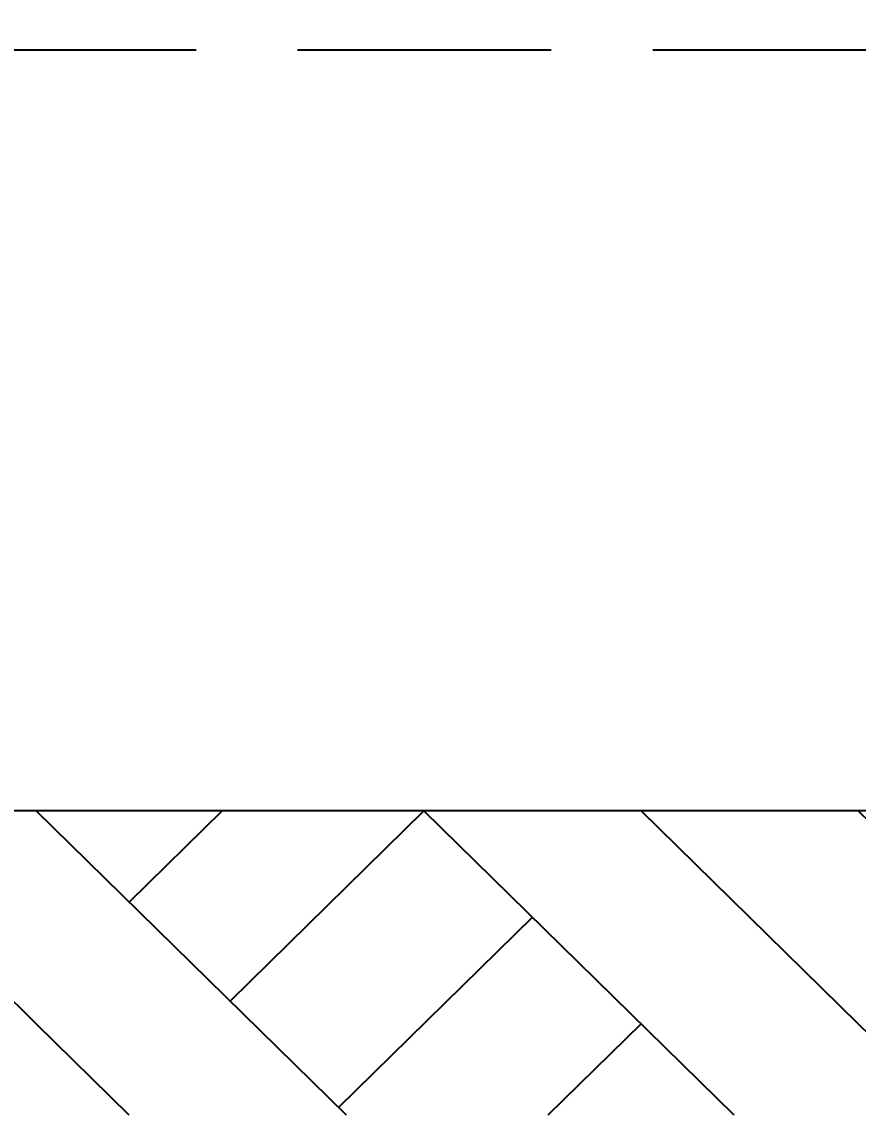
# Model space of a CAD drawing. Extents: x 220580 to 2027826, y -309201 to 71987.
# Drawn here: x 1064220.5 to 1064550.3, y -178096.4 to -177665.3 of the extents above; entities that cross this region are included whole.
import ezdxf

# ---------------------------------------------------------------- set-up
doc = ezdxf.new("R2010")
doc.units = 0
doc.linetypes.add('DASH', pattern=[0.35, 0.25, -0.1])
doc.linetypes.add('ZN-DOT', pattern=[0.25, 0, -0.25])
for name, color, linetype in [('!ZN6-层高线-8', 8, 'ZN-DOT'), ('20剖面图$0$A-HATCH-1', 252, 'Continuous'), ('20剖面图$0$A-SFCE', 30, 'Continuous'), ('DIM', 173, 'Continuous')]:
    doc.layers.add(name, color=color, linetype=linetype)
doc.styles.add('DHTEXT-1', font='ROMANS.shx', dxfattribs={"width": 0.7, "bigfont": 'CHINESE.shx'})
doc.dimstyles.new('ZN3', dxfattribs={"dimscale": 3, "dimtxt": 2.5, "dimasz": 1.5, "dimexe": 1, "dimexo": 2, "dimgap": 0.9, "dimtad": 1, "dimdec": 0, "dimdsep": 46, "dimtxsty": 'DHTEXT-1', "dimblk": 'ARCHTICK', "dimcen": 2.5, "dimclrd": 173, "dimclre": 173, "dimclrt": 7, "dimazin": 2, "dimtfac": 1, "dimtix": 1, "dimtmove": 2, "dimatfit": 3, "dimfxl": 0, "dimarcsym": 0})

# ---------------------------------------------------------------- blocks, each defined once
blk = doc.blocks.new('_ArchTick')
at = {"color": 0, "linetype": 'ByBlock', "const_width": 0.4}
blk.add_lwpolyline([(-0.5, -0.5), (0.5, 0.5)], dxfattribs=at)
blk = doc.blocks.new('*D640')
at = {"layer": 'Defpoints', "color": 0, "ltscale": 30, "transparency": 16777216}
for p in [(1064405.906908526, -176476.4261405609), (1065397.010178561, -176476.4261405609), (1064405.906908526, -177676.4261405052)]:
    blk.add_point(p, dxfattribs=at)
at = {"layer": 'DIM', "color": 173, "linetype": 'ByBlock', "lineweight": -2, "ltscale": 30, "transparency": 16777216}
for p, q in [((1065397.010178561, -176476.4261405609), (1065397.010178561, -176176.4261405609)), ((1064805.906908526, -176476.4261405609), (1065597.010178561, -176476.4261405609)), ((1065397.010178561, -177676.4261405052), (1065397.010178561, -176476.4261405609)), ((1064805.906908526, -177676.4261405052), (1065597.010178561, -177676.4261405052)), ((1065397.010178561, -177676.4261405052), (1065397.010178561, -177976.4261405052))]:
    blk.add_line(p, q, dxfattribs=at)
at = {"layer": 'DIM', "color": 173, "lineweight": -2, "ltscale": 30, "transparency": 16777216, "xscale": 300, "yscale": 300, "zscale": 300}
for p, rotation in [((1065397.010178561, -176476.4261405609), 270), ((1065397.010178561, -177676.4261405052), 90)]:
    blk.add_blockref('_ArchTick', p, dxfattribs=dict(at, rotation=rotation))
at = {"layer": 'DIM', "color": 7, "ltscale": 30, "transparency": 16777216, "insert": (1064967.010178561, -177076.4261405333), "char_height": 500, "attachment_point": 5, "rotation": 90, "style": 'DHTEXT-1'}
blk.add_mtext('1200', dxfattribs=at)
blk = doc.blocks.new('20剖面图$0$$LinePat$素土夯实')
at = {"color": 0}
for p, q in [((0, -210.0000000002183), (210.0000000002183, 0)), ((120.0000000004366, -300), (420.0000000004366, 0)), ((420.0000000004366, 0), (607.5000000004366, -187.5)), ((495.0000000004366, -300), (795.0000000008258, 0)), ((615.0000000006003, 0), (705.0000000005821, -89.99999999998181)), ((314.9999999997817, -105.0000000001091), (502.4999999997817, -292.5000000001091)), ((210.0000000002183, -209.9999999999454), (300, -300)), ((705.0000000010441, -300), (795.0000000008258, -210.0000000002183))]:
    blk.add_line(p, q, dxfattribs=at)

msp = doc.modelspace()

# ---------------------------------------------------------------- linework, layer by layer
at = {"layer": '!ZN6-层高线-8', "linetype": 'DASH', "ltscale": 400}
msp.add_line((1060129.29819364, -177676.4261404328), (1071949.895244548, -177676.4261404328), dxfattribs=at)
at = {"layer": '20剖面图$0$A-SFCE'}
msp.add_line((1071949.895244548, -177976.4261405054), (1063902.058854442, -177976.4261405054), dxfattribs=at)

# ---------------------------------------------------------------- block references
at = {"layer": '20剖面图$0$A-HATCH-1', "xscale": -0.4077054208077506, "yscale": 0.4, "zscale": 0.4}
for p in [(1064226.184663985, -177976.4261405054), (1064550.310473527, -177976.4261405054), (1064874.43628307, -177976.4261405054)]:
    msp.add_blockref('20剖面图$0$$LinePat$素土夯实', p, dxfattribs=at)

# ---------------------------------------------------------------- dimensions: what is measured, and where the dimension line sits
at = {"layer": 'DIM', "ltscale": 30}
dim = msp.add_aligned_dim(p1=(1064405.906908525, -177676.4261405052), p2=(1064405.906908525, -176476.4261405608), distance=-991.1032700361684, dimstyle='ZN3', override={"dimscale": 200}, dxfattribs=at)
dim.commit()
dim.dimension.update_dxf_attribs({"geometry": '*D640', "text_midpoint": (1064967.010178561, -177076.4261405333)})

doc.saveas('drawing.dxf')
